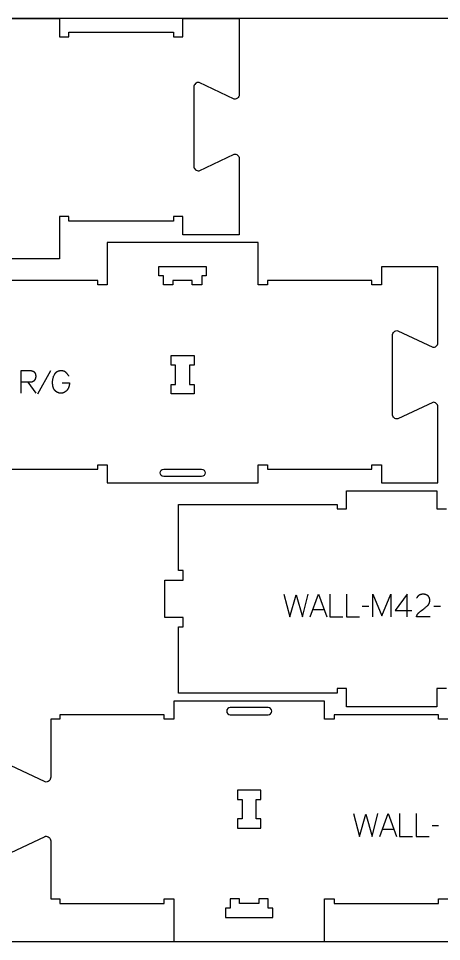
# Model space of a CAD drawing. Extents: x -10701 to -7518, y -43691 to -36097.
# Drawn here: x -8758 to -8199, y -40661 to -39441 of the extents above; entities that cross this region are included whole.
import ezdxf

# ---------------------------------------------------------------- set-up
doc = ezdxf.new("R2010")
doc.units = 0
for name, color, linetype in [('0_SHEET_SPRUCEPLY_2440X122', 1, 'CONTINUOUS'), ('1_ANYTOOL_1MMDEEP_LABELS_S', 2, 'CONTINUOUS'), ('3_ANYTOOL_CUTTHROUGH_INSID', 4, 'CONTINUOUS'), ('4_ANYTOOL_CUTTHROUGH_OUTSI', 5, 'CONTINUOUS')]:
    doc.layers.add(name, color=color, linetype=linetype)

msp = doc.modelspace()

# ---------------------------------------------------------------- linework, layer by layer
at = {"layer": '0_SHEET_SPRUCEPLY_2440X122'}
msp.add_lwpolyline([(-10329.7, -39441.2), (-10329.7, -40661.2), (-7889.7, -40661.2), (-7889.7, -39441.2)], close=True, dxfattribs=at)
at = {"layer": '1_ANYTOOL_1MMDEEP_LABELS_S'}
for points in [[(-8754.8, -39936.5), (-8754.8, -39906.5), (-8743.5, -39906.5), (-8743, -39906.6), (-8742.5, -39906.6), (-8742.3, -39906.6), (-8742, -39906.6), (-8741.8, -39906.6), (-8741.6, -39906.7), (-8741.4, -39906.7), (-8741.2, -39906.7), (-8741, -39906.8), (-8740.8, -39906.8), (-8740.6, -39906.9), (-8740.4, -39906.9), (-8740.2, -39907), (-8740, -39907), (-8739.8, -39907.1), (-8739.6, -39907.2), (-8739.4, -39907.2), (-8739.3, -39907.3), (-8739.1, -39907.4), (-8738.9, -39907.5), (-8738.8, -39907.6), (-8738.6, -39907.6), (-8738.4, -39907.7), (-8738.3, -39907.8), (-8738.2, -39907.9), (-8738, -39908), (-8737.9, -39908.2), (-8737.7, -39908.3), (-8737.6, -39908.4), (-8737.5, -39908.5), (-8737.4, -39908.6), (-8737.2, -39908.8), (-8737.1, -39908.9), (-8737, -39909), (-8736.9, -39909.2), (-8736.8, -39909.3), (-8736.7, -39909.5), (-8736.6, -39909.6), (-8736.5, -39909.8), (-8736.4, -39909.9), (-8736.3, -39910.1), (-8736.3, -39910.3), (-8736.2, -39910.4), (-8736.1, -39910.6), (-8736.1, -39910.8), (-8736, -39911), (-8735.9, -39911.1), (-8735.9, -39911.3), (-8735.8, -39911.5), (-8735.8, -39911.7), (-8735.7, -39911.9), (-8735.7, -39912.1), (-8735.6, -39912.3), (-8735.6, -39912.5), (-8735.6, -39912.8), (-8735.6, -39913), (-8735.5, -39913.2), (-8735.5, -39913.4), (-8735.5, -39913.9), (-8735.5, -39914.4), (-8735.5, -39914.6), (-8735.5, -39914.7), (-8735.5, -39914.9), (-8735.5, -39915.1), (-8735.5, -39915.3), (-8735.6, -39915.4), (-8735.6, -39915.6), (-8735.6, -39915.8), (-8735.6, -39915.9), (-8735.7, -39916.1), (-8735.7, -39916.3), (-8735.7, -39916.4), (-8735.8, -39916.6), (-8735.8, -39916.8), (-8735.9, -39916.9), (-8735.9, -39917.1), (-8736, -39917.3), (-8736.1, -39917.4), (-8736.1, -39917.6), (-8736.2, -39917.7), (-8736.3, -39917.9), (-8736.3, -39918.1), (-8736.4, -39918.2), (-8736.5, -39918.4), (-8736.6, -39918.5), (-8736.7, -39918.7), (-8736.8, -39918.8), (-8736.9, -39919), (-8736.9, -39919.1), (-8737.1, -39919.3), (-8737.2, -39919.4), (-8737.3, -39919.6), (-8737.4, -39919.7), (-8737.5, -39919.9), (-8737.6, -39920), (-8737.7, -39920.1), (-8737.9, -39920.3), (-8738, -39920.4), (-8738.1, -39920.5), (-8738.2, -39920.6), (-8738.4, -39920.7), (-8738.5, -39920.8), (-8738.6, -39920.9), (-8738.8, -39921), (-8738.9, -39921.1), (-8739.1, -39921.2), (-8739.2, -39921.3), (-8739.4, -39921.4), (-8739.5, -39921.4), (-8739.7, -39921.5), (-8739.8, -39921.6), (-8740, -39921.6), (-8740.1, -39921.7), (-8740.3, -39921.7), (-8740.5, -39921.8), (-8740.6, -39921.8), (-8740.8, -39921.9), (-8741, -39921.9), (-8741.1, -39921.9), (-8741.3, -39922), (-8741.5, -39922), (-8741.7, -39922), (-8741.9, -39922), (-8743.8, -39922.1), (-8745.8, -39922.1), (-8754.8, -39922.1)], [(-8715.9, -39907), (-8733, -39937.8)], [(-8700.6, -39922.7), (-8690.9, -39922.8), (-8690.9, -39923.6), (-8691, -39924.4), (-8691, -39924.8), (-8691.1, -39925.2), (-8691.1, -39925.6), (-8691.2, -39925.9), (-8691.2, -39926.3), (-8691.3, -39926.7), (-8691.4, -39927), (-8691.5, -39927.4), (-8691.6, -39927.7), (-8691.7, -39928.1), (-8691.8, -39928.4), (-8691.9, -39928.7), (-8692, -39929), (-8692.1, -39929.3), (-8692.3, -39929.6), (-8692.4, -39929.9), (-8692.5, -39930.2), (-8692.7, -39930.5), (-8692.9, -39930.8), (-8693, -39931.1), (-8693.2, -39931.3), (-8693.4, -39931.6), (-8693.6, -39931.9), (-8693.8, -39932.1), (-8693.9, -39932.3), (-8694.2, -39932.6), (-8694.4, -39932.8), (-8694.6, -39933), (-8694.8, -39933.2), (-8695, -39933.5), (-8695.3, -39933.7), (-8695.5, -39933.9), (-8695.7, -39934), (-8695.9, -39934.2), (-8696.2, -39934.4), (-8696.4, -39934.6), (-8696.6, -39934.7), (-8696.9, -39934.9), (-8697.1, -39935), (-8697.3, -39935.2), (-8697.6, -39935.3), (-8697.8, -39935.4), (-8698, -39935.6), (-8698.3, -39935.7), (-8698.5, -39935.8), (-8698.8, -39935.9), (-8699, -39936), (-8699.2, -39936.1), (-8699.5, -39936.1), (-8699.7, -39936.2), (-8700, -39936.3), (-8700.2, -39936.3), (-8700.5, -39936.4), (-8700.7, -39936.4), (-8701, -39936.5), (-8701.2, -39936.5), (-8701.5, -39936.5), (-8701.8, -39936.6), (-8702, -39936.6), (-8702.3, -39936.6), (-8702.5, -39936.6), (-8702.8, -39936.6), (-8703, -39936.6), (-8703.3, -39936.5), (-8703.6, -39936.5), (-8703.8, -39936.5), (-8704.1, -39936.4), (-8704.3, -39936.4), (-8704.6, -39936.3), (-8704.8, -39936.3), (-8705, -39936.2), (-8705.3, -39936.1), (-8705.5, -39936), (-8705.8, -39935.9), (-8706, -39935.8), (-8706.2, -39935.7), (-8706.5, -39935.6), (-8706.7, -39935.5), (-8707, -39935.4), (-8707.2, -39935.2), (-8707.4, -39935.1), (-8707.6, -39934.9), (-8707.9, -39934.8), (-8708.1, -39934.6), (-8708.3, -39934.5), (-8708.5, -39934.3), (-8708.8, -39934.1), (-8709, -39933.9), (-8709.2, -39933.7), (-8709.4, -39933.5), (-8709.6, -39933.3), (-8709.9, -39933.1), (-8710.1, -39932.8), (-8710.3, -39932.6), (-8710.5, -39932.4), (-8710.7, -39932.1), (-8710.8, -39931.9), (-8711, -39931.6), (-8711.2, -39931.3), (-8711.4, -39931), (-8711.5, -39930.8), (-8711.7, -39930.5), (-8711.8, -39930.2), (-8711.9, -39929.9), (-8712.1, -39929.5), (-8712.2, -39929.2), (-8712.3, -39928.9), (-8712.4, -39928.5), (-8712.5, -39928.2), (-8712.6, -39927.8), (-8712.7, -39927.5), (-8712.8, -39927.1), (-8712.9, -39926.7), (-8713, -39926.3), (-8713, -39925.9), (-8713.1, -39925.5), (-8713.1, -39925.1), (-8713.2, -39924.7), (-8713.2, -39923.9), (-8713.3, -39923), (-8713.3, -39922.1), (-8713.3, -39921.4), (-8713.2, -39920.7), (-8713.2, -39920), (-8713.1, -39919.4), (-8713, -39918.7), (-8712.9, -39918), (-8712.8, -39917.4), (-8712.6, -39916.7), (-8712.4, -39916.1), (-8712.2, -39915.4), (-8712, -39914.8), (-8711.8, -39914.1), (-8711.5, -39913.5), (-8711.2, -39912.8), (-8710.9, -39912.2), (-8710.6, -39911.6), (-8710.4, -39911.3), (-8710.3, -39911), (-8710.1, -39910.7), (-8709.9, -39910.4), (-8709.7, -39910.1), (-8709.6, -39910), (-8709.5, -39909.9), (-8709.4, -39909.7), (-8709.3, -39909.6), (-8709.2, -39909.5), (-8709, -39909.4), (-8708.9, -39909.3), (-8708.8, -39909.1), (-8708.7, -39909), (-8708.6, -39908.9), (-8708.5, -39908.8), (-8708.3, -39908.7), (-8708.2, -39908.6), (-8708.1, -39908.5), (-8708, -39908.4), (-8707.8, -39908.3), (-8707.7, -39908.2), (-8707.6, -39908.1), (-8707.4, -39908), (-8707.3, -39908), (-8707.2, -39907.9), (-8707, -39907.8), (-8706.9, -39907.7), (-8706.7, -39907.6), (-8706.6, -39907.6), (-8706.4, -39907.5), (-8706.3, -39907.4), (-8706.1, -39907.4), (-8706, -39907.3), (-8705.8, -39907.3), (-8705.7, -39907.2), (-8705.5, -39907.1), (-8705.2, -39907), (-8704.9, -39906.9), (-8704.5, -39906.9), (-8704.2, -39906.8), (-8703.8, -39906.7), (-8703.5, -39906.7), (-8703.1, -39906.6), (-8702.7, -39906.6), (-8702.4, -39906.6), (-8702, -39906.5), (-8701.6, -39906.5), (-8701.4, -39906.5), (-8701.1, -39906.6), (-8700.9, -39906.6), (-8700.7, -39906.6), (-8700.5, -39906.6), (-8700.3, -39906.6), (-8700.1, -39906.7), (-8699.9, -39906.7), (-8699.7, -39906.7), (-8699.5, -39906.8), (-8699.3, -39906.8), (-8699.1, -39906.9), (-8698.9, -39906.9), (-8698.7, -39907), (-8698.5, -39907), (-8698.3, -39907.1), (-8698.1, -39907.2), (-8698, -39907.3), (-8697.8, -39907.3), (-8697.6, -39907.4), (-8697.4, -39907.5), (-8697.3, -39907.6), (-8697.1, -39907.7), (-8696.9, -39907.8), (-8696.8, -39907.9), (-8696.6, -39908), (-8696.5, -39908.2), (-8696.3, -39908.3), (-8696.2, -39908.4), (-8696, -39908.5), (-8695.9, -39908.7), (-8695.7, -39908.8), (-8695.5, -39909.1), (-8695.2, -39909.4), (-8694.9, -39909.7), (-8694.7, -39910), (-8694.4, -39910.3), (-8694.2, -39910.6), (-8693.9, -39910.9), (-8693.7, -39911.2), (-8693.5, -39911.6), (-8693.3, -39911.9), (-8693, -39912.2), (-8692.8, -39912.6), (-8692.6, -39912.9), (-8692.4, -39913.2), (-8692.3, -39913.6), (-8692.1, -39914)], [(-8745.8, -39922.1), (-8735.4, -39936.6)], [(-8407.6, -40202.2), (-8399.9, -40232.2), (-8391.5, -40203.1), (-8383, -40232.2), (-8375.5, -40202.2)], [(-8372.9, -40232.2), (-8362, -40202.2), (-8351, -40232.2)], [(-8346.7, -40202.2), (-8346.7, -40232.2), (-8329.6, -40232.2)], [(-8324.9, -40202.2), (-8324.9, -40232.2), (-8307.8, -40232.2)], [(-8290, -40232.2), (-8290, -40202.2), (-8278, -40230.6), (-8266, -40202.3), (-8266, -40232.2)], [(-8244.4, -40232.2), (-8244.4, -40202.1), (-8260.4, -40223.5)], [(-8214.2, -40232.1), (-8232.5, -40232.1), (-8232.4, -40231.6), (-8232.3, -40231.4), (-8232.2, -40231.2), (-8232.1, -40231), (-8232, -40230.8), (-8231.9, -40230.5), (-8231.8, -40230.3), (-8231.7, -40230.1), (-8231.6, -40229.9), (-8231.5, -40229.7), (-8231.4, -40229.5), (-8231.3, -40229.3), (-8231.2, -40229.1), (-8231.1, -40228.9), (-8230.9, -40228.7), (-8230.8, -40228.5), (-8230.7, -40228.3), (-8230.5, -40228.2), (-8230.4, -40228), (-8230.3, -40227.8), (-8230.1, -40227.6), (-8230, -40227.4), (-8229.8, -40227.3), (-8229.6, -40227.1), (-8229.5, -40226.9), (-8229.3, -40226.7), (-8229.2, -40226.6), (-8229, -40226.4), (-8228.8, -40226.3), (-8228.5, -40225.9), (-8227, -40224.7), (-8225.5, -40223.5), (-8224, -40222.4), (-8222.5, -40221.3), (-8221.7, -40220.7), (-8221, -40220.1), (-8220.3, -40219.5), (-8219.6, -40219), (-8218.9, -40218.4), (-8218.3, -40217.8), (-8217.6, -40217.2), (-8217, -40216.5), (-8216.9, -40216.4), (-8216.7, -40216.2), (-8216.6, -40216.1), (-8216.5, -40215.9), (-8216.4, -40215.7), (-8216.2, -40215.6), (-8216.1, -40215.4), (-8216, -40215.2), (-8215.9, -40215.1), (-8215.8, -40214.9), (-8215.7, -40214.7), (-8215.6, -40214.5), (-8215.5, -40214.3), (-8215.4, -40214.1), (-8215.3, -40214), (-8215.3, -40213.8), (-8215.2, -40213.6), (-8215.1, -40213.4), (-8215.1, -40213.2), (-8215, -40213), (-8215, -40212.8), (-8214.9, -40212.6), (-8214.9, -40212.4), (-8214.8, -40212.2), (-8214.8, -40212), (-8214.8, -40211.7), (-8214.7, -40211.5), (-8214.7, -40211.3), (-8214.7, -40211.1), (-8214.7, -40210.9), (-8214.7, -40210.6), (-8214.7, -40210.4), (-8214.7, -40210.2), (-8214.7, -40209.9), (-8214.7, -40209.7), (-8214.7, -40209.4), (-8214.7, -40209.2), (-8214.8, -40209), (-8214.8, -40208.7), (-8214.8, -40208.5), (-8214.9, -40208.3), (-8214.9, -40208.1), (-8215, -40207.9), (-8215, -40207.7), (-8215.1, -40207.5), (-8215.2, -40207.3), (-8215.2, -40207.1), (-8215.3, -40206.9), (-8215.4, -40206.7), (-8215.5, -40206.5), (-8215.6, -40206.3), (-8215.7, -40206.1), (-8215.8, -40206), (-8215.9, -40205.8), (-8216, -40205.6), (-8216.1, -40205.5), (-8216.2, -40205.3), (-8216.3, -40205.1), (-8216.5, -40205), (-8216.6, -40204.8), (-8216.7, -40204.7), (-8216.9, -40204.6), (-8217, -40204.4), (-8217.2, -40204.3), (-8217.4, -40204.2), (-8217.5, -40204), (-8217.7, -40203.9), (-8217.9, -40203.8), (-8218, -40203.7), (-8218.2, -40203.6), (-8218.4, -40203.5), (-8218.5, -40203.4), (-8218.7, -40203.3), (-8218.9, -40203.2), (-8219.1, -40203.1), (-8219.3, -40203), (-8219.5, -40202.9), (-8219.7, -40202.8), (-8219.9, -40202.8), (-8220.1, -40202.7), (-8220.3, -40202.6), (-8220.5, -40202.6), (-8220.7, -40202.5), (-8220.9, -40202.5), (-8221.1, -40202.4), (-8221.3, -40202.4), (-8221.5, -40202.3), (-8221.7, -40202.3), (-8222, -40202.3), (-8222.2, -40202.3), (-8222.4, -40202.2), (-8222.6, -40202.2), (-8222.9, -40202.2), (-8223.1, -40202.2), (-8223.6, -40202.2), (-8224, -40202.2), (-8224.3, -40202.2), (-8224.7, -40202.2), (-8225, -40202.3), (-8225.4, -40202.3), (-8225.7, -40202.4), (-8226, -40202.4), (-8226.3, -40202.5), (-8226.6, -40202.6), (-8226.8, -40202.6), (-8227, -40202.7), (-8227.1, -40202.7), (-8227.3, -40202.8), (-8227.4, -40202.8), (-8227.6, -40202.9), (-8227.7, -40203), (-8227.8, -40203), (-8228, -40203.1), (-8228.1, -40203.2), (-8228.3, -40203.2), (-8228.4, -40203.3), (-8228.5, -40203.4), (-8228.7, -40203.5), (-8228.8, -40203.5), (-8228.9, -40203.6), (-8229.1, -40203.7), (-8229.2, -40203.8), (-8229.3, -40203.9), (-8229.4, -40204), (-8229.6, -40204.1), (-8229.7, -40204.2), (-8229.8, -40204.3), (-8229.9, -40204.4), (-8230, -40204.5), (-8230.1, -40204.6), (-8230.3, -40204.7), (-8230.4, -40204.8), (-8230.5, -40204.9), (-8230.6, -40205.1), (-8230.7, -40205.2), (-8230.8, -40205.3), (-8231, -40205.6), (-8231.2, -40205.8), (-8231.4, -40206.1), (-8231.6, -40206.4), (-8231.7, -40206.7), (-8231.9, -40207), (-8232.1, -40207.3)], [(-8369.4, -40222.6), (-8354.5, -40222.6)], [(-8295.1, -40218.3), (-8303.9, -40218.4)], [(-8200.5, -40218.3), (-8209.3, -40218.4)], [(-8260.4, -40223.5), (-8238.6, -40223.5)], [(-8315.5, -40492.2), (-8307.8, -40522.2), (-8299.4, -40493.1), (-8290.9, -40522.2), (-8283.4, -40492.2)], [(-8280.8, -40522.2), (-8269.9, -40492.2), (-8258.9, -40522.2)], [(-8254.6, -40492.2), (-8254.6, -40522.2), (-8237.5, -40522.2)], [(-8232.8, -40492.2), (-8232.8, -40522.2), (-8215.7, -40522.2)], [(-8277.4, -40512.7), (-8262.4, -40512.7)], [(-8203, -40508.3), (-8211.8, -40508.4)]]:
    msp.add_lwpolyline(points, dxfattribs=at)
at = {"layer": '3_ANYTOOL_CUTTHROUGH_INSID', "color": 4}
for points in [[(-8554.1, -39787.5), (-8554.1, -39793.5), (-8566.6, -39793.5), (-8566.6, -39781.5), (-8572.6, -39781.5), (-8572.6, -39769), (-8510.1, -39769), (-8510.1, -39781.5), (-8516.1, -39781.5), (-8516.1, -39793.5), (-8528.6, -39793.5), (-8528.6, -39787.5)], [(-8532.1, -39899.4), (-8532.1, -39924.9), (-8526.1, -39924.9), (-8526.1, -39937.4), (-8556.6, -39937.4), (-8556.6, -39924.9), (-8550.6, -39924.9), (-8550.6, -39899.4), (-8556.6, -39899.4), (-8556.6, -39886.9), (-8526.1, -39886.9), (-8526.1, -39899.4)], [(-8444.2, -40499), (-8444.2, -40473.5), (-8438.2, -40473.5), (-8438.2, -40461), (-8468.7, -40461), (-8468.7, -40473.5), (-8462.7, -40473.5), (-8462.7, -40499), (-8468.7, -40499), (-8468.7, -40511.5), (-8438.2, -40511.5), (-8438.2, -40499)], [(-8466.2, -40611), (-8466.2, -40605), (-8478.7, -40605), (-8478.7, -40617), (-8484.7, -40617), (-8484.7, -40629.5), (-8422.2, -40629.5), (-8422.2, -40617), (-8428.2, -40617), (-8428.2, -40605), (-8440.7, -40605), (-8440.7, -40611)]]:
    msp.add_lwpolyline(points, close=True, dxfattribs=at)
for points in [[(-8516.4, -40046.5), (-8566.4, -40046.5, -1), (-8566.4, -40037), (-8516.4, -40037, -1)], [(-8428.4, -40352), (-8478.4, -40352, 1), (-8478.4, -40361.5), (-8428.4, -40361.5, 1)]]:
    msp.add_lwpolyline(points, format="xyb", close=True, dxfattribs=at)
at = {"layer": '4_ANYTOOL_CUTTHROUGH_OUTSI', "color": 5}
for points in [[(-8903.6, -39441.5), (-8704.1, -39441.5), (-8704.1, -39465.5), (-8691.6, -39465.5), (-8691.6, -39459.5), (-8553.6, -39459.5), (-8553.6, -39465.5), (-8541.1, -39465.5), (-8541.1, -39441.5), (-8466.6, -39441.5), (-8466.6, -39542.1), (-8466.6, -39542.1, -0.461625), (-8473.3, -39547.8), (-8519.3, -39526), (-8519.3, -39525.9), (-8519.3, -39525.9, 0.220464), (-8524.4, -39527.3, 0.220464), (-8526.6, -39532.1), (-8526.6, -39636.3, 0.463455), (-8519.3, -39642.5), (-8519.3, -39642.5), (-8519.3, -39642.5), (-8473.3, -39620.6), (-8473.3, -39620.6, -0.218884), (-8468.7, -39621.9, -0.220464), (-8466.6, -39626.3), (-8466.6, -39703.2), (-8466.6, -39727), (-8541.1, -39727), (-8541.1, -39703), (-8553.6, -39703), (-8553.6, -39709), (-8691.6, -39709), (-8691.6, -39703), (-8704.1, -39703), (-8704.1, -39759), (-8903.6, -39759)], [(-8791.6, -40037), (-8653.6, -40037), (-8653.6, -40031), (-8641.1, -40031), (-8641.1, -40055), (-8441.6, -40055), (-8441.6, -40031), (-8429.1, -40031), (-8429.1, -40037), (-8291.1, -40037), (-8291.1, -40031), (-8278.6, -40031), (-8278.6, -40055), (-8204.1, -40055), (-8204.1, -39954.3), (-8204.1, -39954.3, 0.461625), (-8210.8, -39948.6), (-8256.8, -39970.5), (-8256.8, -39970.5), (-8256.8, -39970.5, -0.220464), (-8261.9, -39969.1, -0.220464), (-8264.1, -39964.3), (-8264.1, -39860.1, -0.220464), (-8261.9, -39855.3, -0.220464), (-8256.8, -39853.9), (-8256.8, -39854), (-8256.8, -39854), (-8210.8, -39875.8), (-8210.8, -39875.8, 0.218884), (-8206.2, -39874.5, 0.220464), (-8204.1, -39870.1), (-8204.1, -39793.2), (-8204.1, -39769.5), (-8278.6, -39769.5), (-8278.6, -39793.5), (-8291.1, -39793.5), (-8291.1, -39787.5), (-8429.1, -39787.5), (-8429.1, -39793.5), (-8441.6, -39793.5), (-8441.6, -39793.2), (-8441.6, -39737.5), (-8641.1, -39737.5), (-8641.1, -39793.2), (-8641.1, -39793.5), (-8653.6, -39793.5), (-8653.6, -39787.5), (-8791.6, -39787.5)], [(-8190.7, -40367.5), (-8203.2, -40367.5), (-8203.2, -40361.5), (-8341.2, -40361.5), (-8341.2, -40367.5), (-8353.7, -40367.5), (-8353.7, -40343.5), (-8553.2, -40343.5), (-8553.2, -40367.5), (-8565.7, -40367.5), (-8565.7, -40361.5), (-8603.4, -40361.5), (-8703.7, -40361.5), (-8703.7, -40367.5), (-8715.7, -40367.5), (-8715.7, -40444.1), (-8715.7, -40444.1, -0.463455), (-8723, -40450.3), (-8723, -40450.3), (-8723, -40450.3), (-8769, -40428.4)], [(-8769, -40544), (-8723, -40522.2), (-8723, -40522.1), (-8723, -40522.1, -0.463455), (-8715.7, -40528.3), (-8715.7, -40605), (-8703.7, -40605), (-8703.7, -40611), (-8565.7, -40611), (-8565.7, -40605), (-8553.2, -40605), (-8553.2, -40605.2), (-8553.2, -40661), (-8353.7, -40661), (-8353.7, -40605.2), (-8353.7, -40605), (-8341.2, -40605), (-8341.2, -40611), (-8203.2, -40611), (-8203.2, -40605), (-8190.7, -40605)]]:
    msp.add_lwpolyline(points, format="xyb", dxfattribs=at)
msp.add_lwpolyline([(-8192.7, -40327), (-8205.2, -40327), (-8205.2, -40351), (-8324.7, -40351), (-8324.7, -40327), (-8337.2, -40327), (-8337.2, -40333), (-8546.7, -40333), (-8546.7, -40245.5), (-8540.7, -40245.5), (-8540.7, -40233), (-8564.7, -40233), (-8564.7, -40183.5), (-8540.7, -40183.5), (-8540.7, -40171), (-8546.7, -40171), (-8546.7, -40083.5), (-8337.2, -40083.5), (-8337.2, -40089.5), (-8324.7, -40089.5), (-8324.7, -40065.5), (-8205.2, -40065.5), (-8205.2, -40089.5), (-8192.7, -40089.5)], dxfattribs=at)

doc.saveas('drawing.dxf')
